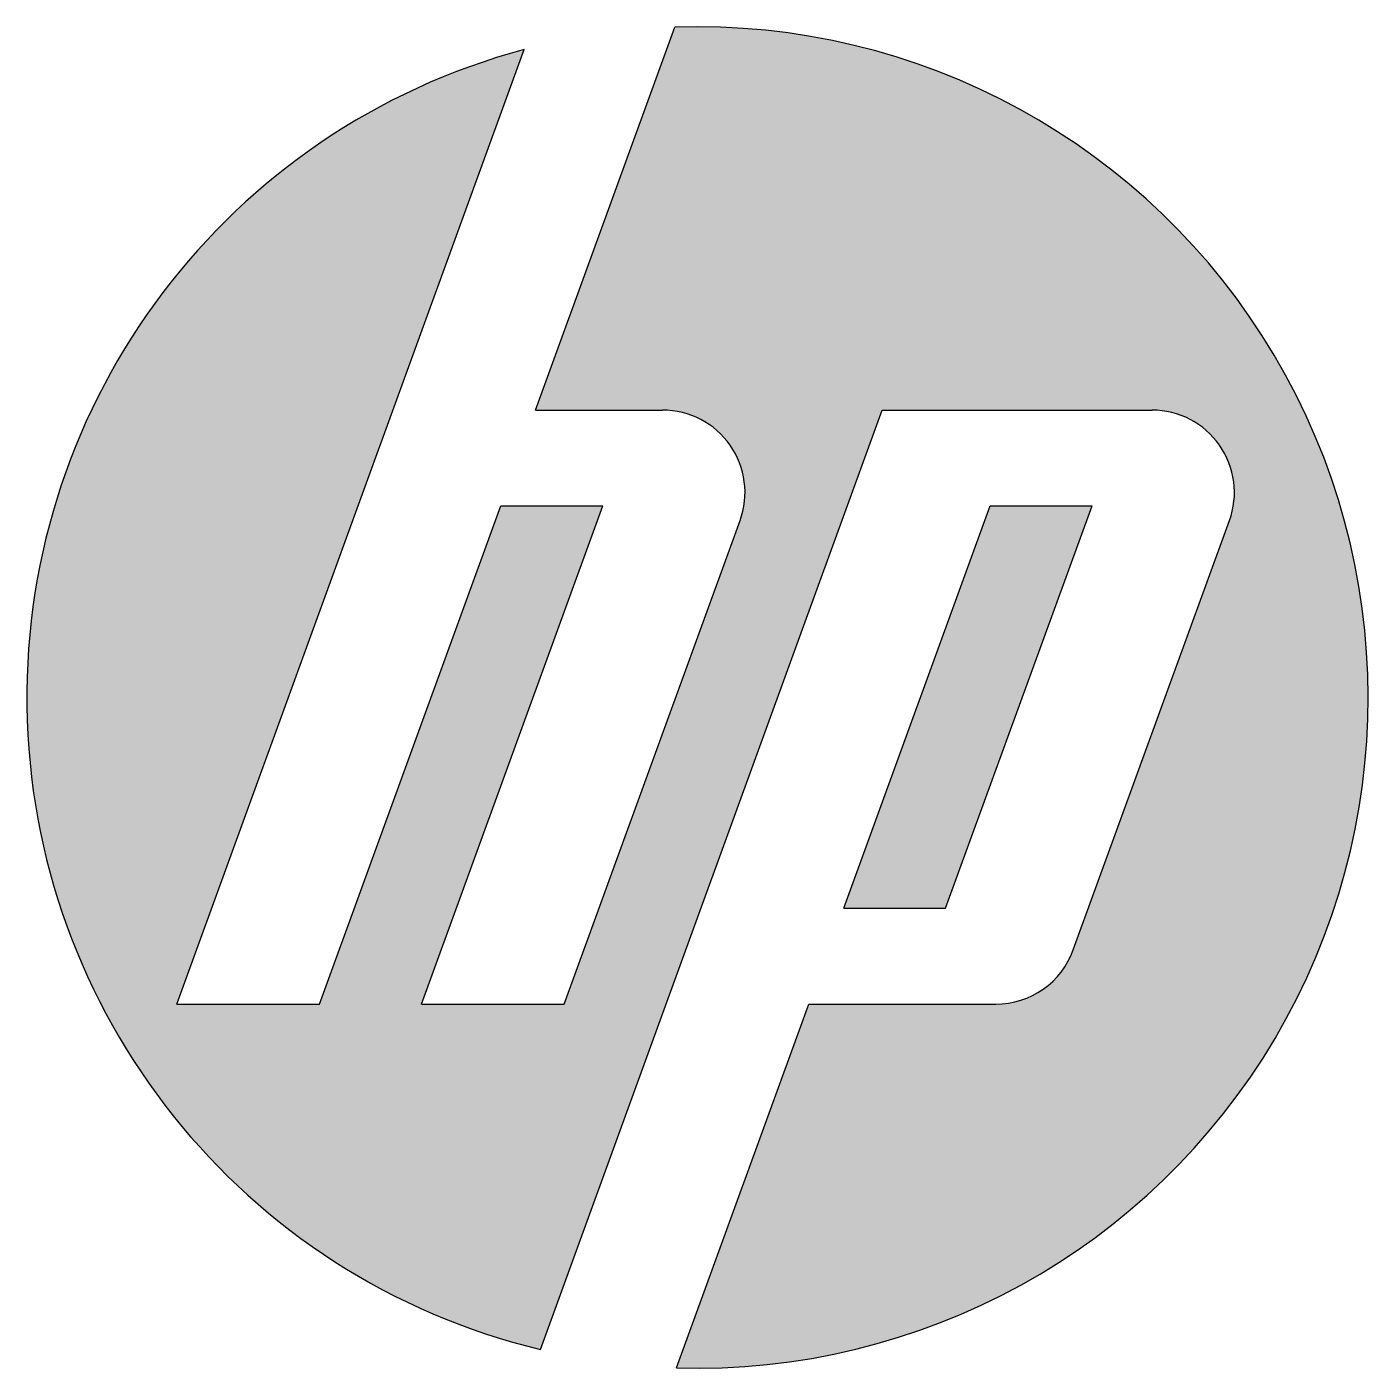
# Model space of a CAD drawing. Header units: inches. Extents: x 3608.2 to 3678.2, y 6407.7 to 6477.7.
import ezdxf

# ---------------------------------------------------------------- set-up
doc = ezdxf.new("R2010")
doc.units = ezdxf.units.IN
doc.header["$MEASUREMENT"] = 0

msp = doc.modelspace()

# ---------------------------------------------------------------- hatches: boundary and pattern name
at = {"true_color": 0x2776bb}
h = msp.add_hatch(color=152, dxfattribs=at)
h.dxf.hatch_style = 1
h.paths.add_polyline_path([(3634.197, 6476.526, 0.777509), (3635.047, 6408.691), (3652.891, 6457.716), (3666.969, 6457.716, -0.520567), (3671.01, 6451.946), (3662.857, 6429.546, -0.315299), (3658.817, 6426.716), (3649.057, 6426.716), (3642.148, 6407.733, 1.033058), (3642.072, 6477.696), (3634.8, 6457.716), (3641.429, 6457.716, -0.520567), (3645.47, 6451.946), (3636.287, 6426.716), (3628.838, 6426.716), (3638.301, 6452.716), (3632.98, 6452.716), (3623.517, 6426.716), (3616.068, 6426.716)])
h.paths.add_polyline_path([(3663.841, 6452.716), (3658.521, 6452.716), (3650.877, 6431.716), (3656.198, 6431.716)], flags=17)

# ---------------------------------------------------------------- linework, layer by layer
at = {"color": 7, "true_color": 0xffffff}
for p, q in [((3634.8, 6457.716), (3642.072, 6477.696)), ((3616.068, 6426.716), (3634.197, 6476.526)), ((3634.8, 6457.716), (3641.429, 6457.716)), ((3635.047, 6408.691), (3652.891, 6457.716)), ((3652.891, 6457.716), (3666.969, 6457.716)), ((3623.517, 6426.716), (3632.98, 6452.716)), ((3628.838, 6426.716), (3638.301, 6452.716)), ((3632.98, 6452.716), (3638.301, 6452.716)), ((3650.877, 6431.716), (3658.521, 6452.716)), ((3656.198, 6431.716), (3663.841, 6452.716)), ((3658.521, 6452.716), (3663.841, 6452.716)), ((3636.287, 6426.716), (3645.47, 6451.946)), ((3662.857, 6429.546), (3671.01, 6451.946)), ((3650.877, 6431.716), (3656.198, 6431.716)), ((3616.068, 6426.716), (3623.517, 6426.716)), ((3628.838, 6426.716), (3636.287, 6426.716)), ((3642.148, 6407.733), (3649.057, 6426.716)), ((3649.057, 6426.716), (3658.817, 6426.716))]:
    msp.add_line(p, q, dxfattribs=at)
for centre, radius, start, end in [((3643.248, 6442.716), 35, 268.19898, 91.92523), ((3643.248, 6442.716), 35, 104.9874, 256.44895), ((3641.429, 6453.416), 4.3, 340, 90), ((3666.969, 6453.416), 4.3, 340, 90), ((3658.817, 6431.016), 4.3, 270, 340)]:
    msp.add_arc(centre, radius, start, end, dxfattribs=at)

doc.saveas('drawing.dxf')
